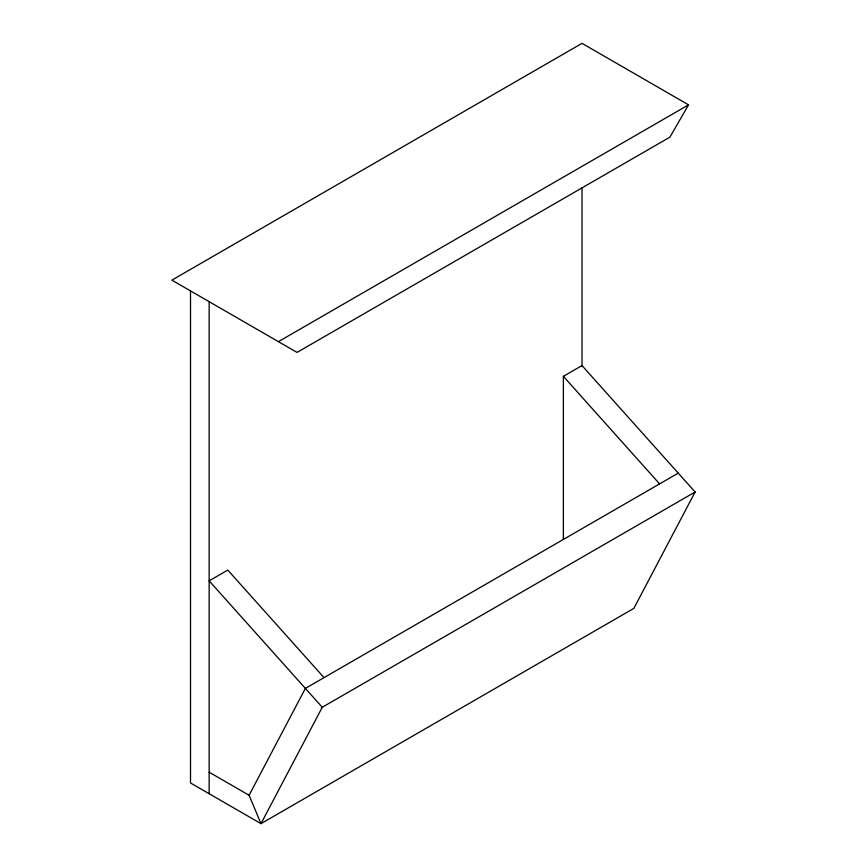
<?xml version="1.0" encoding="UTF-8"?>
<svg xmlns="http://www.w3.org/2000/svg" width="867" height="867" viewBox="0 0 867 867"><rect width="100%" height="100%" fill="white"/><g stroke="black" fill="none" stroke-linecap="round" stroke-linejoin="round"><path stroke-width="1.3" d="M563.377 539.393L563.377 376.332L582.017 365.571L695.128 492.001L633.842 608.385L260.978 823.65L249.1 795.267L305.379 688.398L678.243 473.122M695.128 492.001L322.264 707.266L260.978 823.65L190.512 782.966L190.512 290.911M688.55 104.853L669.909 137.149L297.045 352.414L171.872 280.149L582.017 43.35L688.55 104.853L278.405 341.652M209.153 772.204L249.1 795.267M563.377 376.332L659.603 483.894M324.03 677.636L227.793 570.085L209.153 580.847L322.264 707.266M582.017 187.792L582.017 366.221M209.153 301.673L209.153 793.728"/></g></svg>
